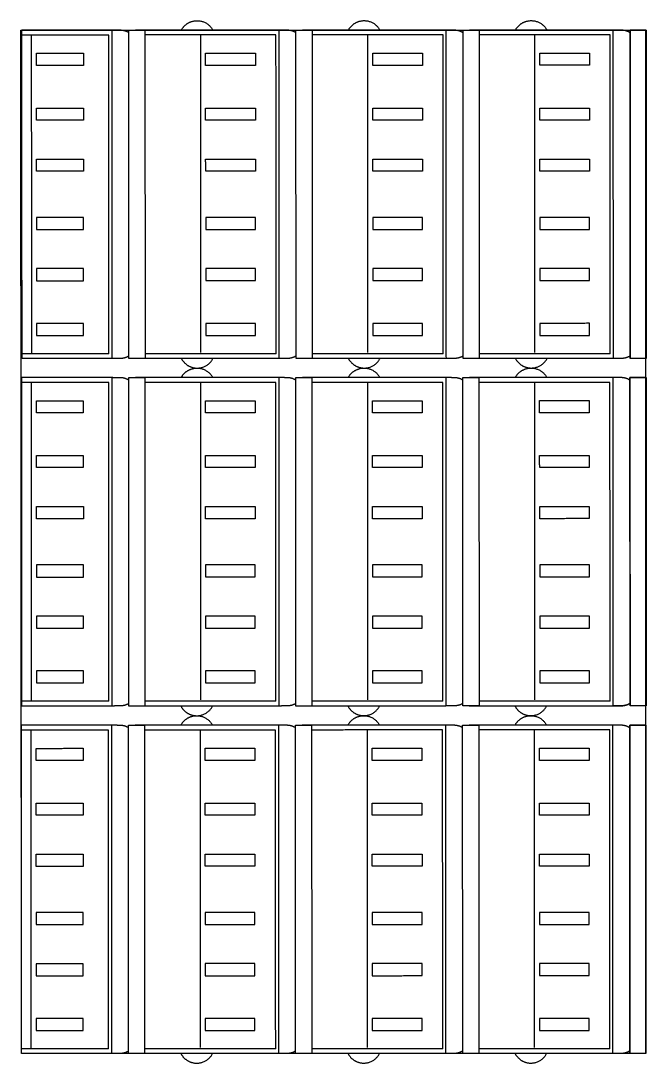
# Model space of a CAD drawing. Header units: millimetres. Extents: x 340 to 1003762, y 22 to 362022.
# Drawn here: x 613598 to 614746, y 277206 to 279118 of the extents above; entities that cross this region are included whole.
import ezdxf

# ---------------------------------------------------------------- set-up
doc = ezdxf.new("R2010")
doc.units = ezdxf.units.MM
for name, color, linetype in [('A-DEMOLICION SV', 40, 'Continuous'), ('LSBB_P_002 - PLANTA 1° NIVEL SALA DE VENTAS$0$A-LAYOUT', 7, 'Continuous'), ('LSBB_P_002 - PLANTA 1° NIVEL SALA DE VENTAS$0$A-SALA-MUEB-ESPC', 1, 'Continuous')]:
    doc.layers.add(name, color=color, linetype=linetype)

# ---------------------------------------------------------------- blocks, each defined once
blk = doc.blocks.new('LSBB_P_002 - PLANTA 1° NIVEL SALA DE VENTAS$0$SVLY')
at = {"layer": 'LSBB_P_002 - PLANTA 1° NIVEL SALA DE VENTAS$0$A-SALA-MUEB-ESPC', "elevation": 0}
for points in [[(1036.8177, 291.3319), (1036.8162, 293.21), (1037.9633, 293.2102), (1037.9635, 291.332)], [(1037.0148, 292.6074), (1037.0148, 293.21), (1037.0442, 293.21), (1037.0443, 292.6074)], [(1037.3216, 292.6074), (1037.3215, 293.2101), (1037.351, 293.2101), (1037.3511, 292.6074)], [(1037.6284, 292.6075), (1037.6283, 293.2101), (1037.6577, 293.2101), (1037.6578, 292.6075)], [(1037.9351, 292.6075), (1037.935, 293.2101), (1037.9645, 293.2102), (1037.9646, 292.6075)], [(1037.0146, 291.9698), (1037.0146, 292.5724), (1037.044, 292.5724), (1037.0441, 291.9698)], [(1037.3214, 291.9698), (1037.3213, 292.5725), (1037.3508, 292.5725), (1037.3508, 291.9698)], [(1037.6282, 291.9699), (1037.6281, 292.5725), (1037.6575, 292.5725), (1037.6576, 291.9699)], [(1037.9349, 291.9699), (1037.9348, 292.5726), (1037.9643, 292.5726), (1037.9644, 291.9699)], [(1037.0141, 291.3319), (1037.014, 291.9345), (1037.0435, 291.9346), (1037.0436, 291.3319)], [(1037.3209, 291.332), (1037.3208, 291.9346), (1037.3502, 291.9346), (1037.3503, 291.332)], [(1037.6276, 291.332), (1037.6275, 291.9346), (1037.657, 291.9346), (1037.6571, 291.332)], [(1037.9344, 291.332), (1037.9343, 291.9347), (1037.9638, 291.9347), (1037.9638, 291.332)]]:
    blk.add_lwpolyline(points, close=True, dxfattribs=at)
at = {"layer": 'LSBB_P_002 - PLANTA 1° NIVEL SALA DE VENTAS$0$A-SALA-MUEB-ESPC'}
for points, weights, knots in [([(1037.1109, 293.21, 0), (1037.1181, 293.2237, 0), (1037.1332, 293.2268, 0), (1037.1574, 293.2318, 0), (1037.169, 293.21, 0)], [1, 0.905033936831, 1, 0.799622118104, 1], [0, 0, 0, 2.887952, 2.887952, 7.122102, 7.122102, 7.122102]), ([(1037.4177, 293.2101, 0), (1037.4249, 293.2237, 0), (1037.44, 293.2269, 0), (1037.4642, 293.2319, 0), (1037.4757, 293.2101, 0)], [1, 0.905033936831, 1, 0.799622118104, 1], [0, 0, 0, 2.887952, 2.887952, 7.122102, 7.122102, 7.122102]), ([(1037.7244, 293.2101, 0), (1037.7316, 293.2238, 0), (1037.7468, 293.2269, 0), (1037.7709, 293.2319, 0), (1037.7825, 293.2101, 0)], [1, 0.905033936831, 1, 0.799622118104, 1], [0, 0, 0, 2.887952, 2.887952, 7.122102, 7.122102, 7.122102]), ([(1037.0148, 293.2053, 0), (1037.0079, 293.2096, 0), (1036.9997, 293.2098, 0), (1036.9918, 293.2099, 0), (1036.984, 293.21, 0)], [1, 0.963301646965, 1, 1, 1], [0, 0, 0, 1.596409, 1.596409, 3.723022, 3.723022, 3.723022]), ([(1037.3215, 293.2053, 0), (1037.3146, 293.2097, 0), (1037.3064, 293.2099, 0), (1037.2986, 293.21, 0), (1037.2907, 293.2101, 0)], [1, 0.963301646965, 1, 1, 1], [0, 0, 0, 1.596409, 1.596409, 3.723022, 3.723022, 3.723022]), ([(1037.6283, 293.2053, 0), (1037.6214, 293.2097, 0), (1037.6132, 293.2099, 0), (1037.6053, 293.21, 0), (1037.5975, 293.2101, 0)], [1, 0.963301646965, 1, 1, 1], [0, 0, 0, 1.596409, 1.596409, 3.723022, 3.723022, 3.723022]), ([(1037.935, 293.2054, 0), (1037.9281, 293.2098, 0), (1037.9199, 293.2099, 0), (1037.9121, 293.21, 0), (1037.9042, 293.2101, 0)], [1, 0.963301646965, 1, 1, 1], [0, 0, 0, 1.596409, 1.596409, 3.723022, 3.723022, 3.723022]), ([(1037.0148, 292.6121, 0), (1037.0079, 292.6078, 0), (1036.9998, 292.6076, 0), (1036.9919, 292.6075, 0), (1036.984, 292.6074, 0)], [1, 0.963301646965, 1, 1, 1], [0, 0, 0, 1.596409, 1.596409, 3.723022, 3.723022, 3.723022]), ([(1037.3216, 292.6122, 0), (1037.3147, 292.6078, 0), (1037.3065, 292.6076, 0), (1037.2987, 292.6075, 0), (1037.2908, 292.6074, 0)], [1, 0.963301646965, 1, 1, 1], [0, 0, 0, 1.596409, 1.596409, 3.723022, 3.723022, 3.723022]), ([(1037.6284, 292.6122, 0), (1037.6215, 292.6079, 0), (1037.6133, 292.6077, 0), (1037.6054, 292.6076, 0), (1037.5976, 292.6075, 0)], [1, 0.963301646965, 1, 1, 1], [0, 0, 0, 1.596409, 1.596409, 3.723022, 3.723022, 3.723022]), ([(1037.9351, 292.6123, 0), (1037.9282, 292.6079, 0), (1037.92, 292.6077, 0), (1037.9122, 292.6076, 0), (1037.9043, 292.6075, 0)], [1, 0.963301646965, 1, 1, 1], [0, 0, 0, 1.596409, 1.596409, 3.723022, 3.723022, 3.723022]), ([(1037.111, 292.6074, 0), (1037.1182, 292.5938, 0), (1037.1333, 292.5906, 0), (1037.1575, 292.5856, 0), (1037.1691, 292.6074, 0)], [1, 0.905033936831, 1, 0.799622118104, 1], [0, 0, 0, 2.887952, 2.887952, 7.122102, 7.122102, 7.122102]), ([(1037.4177, 292.6074, 0), (1037.425, 292.5938, 0), (1037.4401, 292.5907, 0), (1037.4643, 292.5856, 0), (1037.4758, 292.6074, 0)], [1, 0.905033936831, 1, 0.799622118104, 1], [0, 0, 0, 2.887952, 2.887952, 7.122102, 7.122102, 7.122102]), ([(1037.7245, 292.6075, 0), (1037.7317, 292.5938, 0), (1037.7469, 292.5907, 0), (1037.771, 292.5857, 0), (1037.7826, 292.6075, 0)], [1, 0.905033936831, 1, 0.799622118104, 1], [0, 0, 0, 2.887952, 2.887952, 7.122102, 7.122102, 7.122102]), ([(1037.1107, 292.5724, 0), (1037.1179, 292.5861, 0), (1037.133, 292.5892, 0), (1037.1572, 292.5943, 0), (1037.1688, 292.5725, 0)], [1, 0.905033936831, 1, 0.799622118104, 1], [0, 0, 0, 2.887952, 2.887952, 7.122102, 7.122102, 7.122102]), ([(1037.4174, 292.5725, 0), (1037.4247, 292.5861, 0), (1037.4398, 292.5893, 0), (1037.464, 292.5943, 0), (1037.4755, 292.5725, 0)], [1, 0.905033936831, 1, 0.799622118104, 1], [0, 0, 0, 2.887952, 2.887952, 7.122102, 7.122102, 7.122102]), ([(1037.7242, 292.5725, 0), (1037.7314, 292.5862, 0), (1037.7466, 292.5893, 0), (1037.7707, 292.5943, 0), (1037.7823, 292.5725, 0)], [1, 0.905033936831, 1, 0.799622118104, 1], [0, 0, 0, 2.887952, 2.887952, 7.122102, 7.122102, 7.122102]), ([(1037.0146, 292.5677, 0), (1037.0076, 292.5721, 0), (1036.9995, 292.5722, 0), (1036.9916, 292.5723, 0), (1036.9838, 292.5724, 0)], [1, 0.963301646965, 1, 1, 1], [0, 0, 0, 1.596409, 1.596409, 3.723022, 3.723022, 3.723022]), ([(1037.3213, 292.5677, 0), (1037.3144, 292.5721, 0), (1037.3062, 292.5723, 0), (1037.2984, 292.5724, 0), (1037.2905, 292.5725, 0)], [1, 0.963301646965, 1, 1, 1], [0, 0, 0, 1.596409, 1.596409, 3.723022, 3.723022, 3.723022]), ([(1037.6281, 292.5678, 0), (1037.6212, 292.5721, 0), (1037.613, 292.5723, 0), (1037.6051, 292.5724, 0), (1037.5973, 292.5725, 0)], [1, 0.963301646965, 1, 1, 1], [0, 0, 0, 1.596409, 1.596409, 3.723022, 3.723022, 3.723022]), ([(1037.9348, 292.5678, 0), (1037.9279, 292.5722, 0), (1037.9197, 292.5724, 0), (1037.9119, 292.5725, 0), (1037.904, 292.5726, 0)], [1, 0.963301646965, 1, 1, 1], [0, 0, 0, 1.596409, 1.596409, 3.723022, 3.723022, 3.723022]), ([(1037.0146, 291.9746, 0), (1037.0077, 291.9702, 0), (1036.9995, 291.97, 0), (1036.9917, 291.9699, 0), (1036.9838, 291.9698, 0)], [1, 0.963301646965, 1, 1, 1], [0, 0, 0, 1.596409, 1.596409, 3.723022, 3.723022, 3.723022]), ([(1037.1102, 291.9695, 0), (1037.1174, 291.9559, 0), (1037.1325, 291.9527, 0), (1037.1567, 291.9477, 0), (1037.1683, 291.9695, 0)], [1, 0.905033936831, 1, 0.799622118104, 1], [0, 0, 0, 2.887952, 2.887952, 7.122102, 7.122102, 7.122102]), ([(1037.3214, 291.9746, 0), (1037.3145, 291.9702, 0), (1037.3063, 291.97, 0), (1037.2985, 291.9699, 0), (1037.2906, 291.9698, 0)], [1, 0.963301646965, 1, 1, 1], [0, 0, 0, 1.596409, 1.596409, 3.723022, 3.723022, 3.723022]), ([(1037.4169, 291.9696, 0), (1037.4242, 291.9559, 0), (1037.4393, 291.9528, 0), (1037.4635, 291.9478, 0), (1037.475, 291.9696, 0)], [1, 0.905033936831, 1, 0.799622118104, 1], [0, 0, 0, 2.887952, 2.887952, 7.122102, 7.122102, 7.122102]), ([(1037.6282, 291.9746, 0), (1037.6212, 291.9703, 0), (1037.6131, 291.9701, 0), (1037.6052, 291.97, 0), (1037.5974, 291.9699, 0)], [1, 0.963301646965, 1, 1, 1], [0, 0, 0, 1.596409, 1.596409, 3.723022, 3.723022, 3.723022]), ([(1037.7237, 291.9696, 0), (1037.7309, 291.956, 0), (1037.7461, 291.9528, 0), (1037.7702, 291.9478, 0), (1037.7818, 291.9696, 0)], [1, 0.905033936831, 1, 0.799622118104, 1], [0, 0, 0, 2.887952, 2.887952, 7.122102, 7.122102, 7.122102]), ([(1037.9343, 291.9744, 0), (1037.9274, 291.97, 0), (1037.9192, 291.9698, 0), (1037.9114, 291.9697, 0), (1037.9035, 291.9696, 0)], [1, 0.963301646965, 1, 1, 1], [0, 0, 0, 1.596409, 1.596409, 3.723022, 3.723022, 3.723022]), ([(1037.9349, 291.9747, 0), (1037.928, 291.9703, 0), (1037.9198, 291.9701, 0), (1037.912, 291.97, 0), (1037.9041, 291.9699, 0)], [1, 0.963301646965, 1, 1, 1], [0, 0, 0, 1.596409, 1.596409, 3.723022, 3.723022, 3.723022]), ([(1037.9349, 291.9744, 0), (1037.928, 291.97, 0), (1037.9198, 291.9698, 0), (1037.912, 291.9697, 0), (1037.9041, 291.9696, 0)], [1, 0.963301646965, 1, 1, 1], [0, 0, 0, 1.596409, 1.596409, 3.723022, 3.723022, 3.723022]), ([(1037.1102, 291.9346, 0), (1037.1174, 291.9482, 0), (1037.1325, 291.9514, 0), (1037.1567, 291.9564, 0), (1037.1682, 291.9346, 0)], [1, 0.905033936831, 1, 0.799622118104, 1], [0, 0, 0, 2.887952, 2.887952, 7.122102, 7.122102, 7.122102]), ([(1037.4169, 291.9346, 0), (1037.4241, 291.9483, 0), (1037.4393, 291.9514, 0), (1037.4634, 291.9564, 0), (1037.475, 291.9346, 0)], [1, 0.905033936831, 1, 0.799622118104, 1], [0, 0, 0, 2.887952, 2.887952, 7.122102, 7.122102, 7.122102]), ([(1037.7237, 291.9346, 0), (1037.7309, 291.9483, 0), (1037.746, 291.9514, 0), (1037.7702, 291.9565, 0), (1037.7818, 291.9347, 0)], [1, 0.905033936831, 1, 0.799622118104, 1], [0, 0, 0, 2.887952, 2.887952, 7.122102, 7.122102, 7.122102]), ([(1037.014, 291.9298, 0), (1037.0071, 291.9342, 0), (1036.9989, 291.9343, 0), (1036.9911, 291.9344, 0), (1036.9832, 291.9345, 0)], [1, 0.963301646965, 1, 1, 1], [0, 0, 0, 1.596409, 1.596409, 3.723022, 3.723022, 3.723022]), ([(1037.3208, 291.9298, 0), (1037.3139, 291.9342, 0), (1037.3057, 291.9344, 0), (1037.2978, 291.9345, 0), (1037.29, 291.9346, 0)], [1, 0.963301646965, 1, 1, 1], [0, 0, 0, 1.596409, 1.596409, 3.723022, 3.723022, 3.723022]), ([(1037.6275, 291.9299, 0), (1037.6206, 291.9343, 0), (1037.6125, 291.9344, 0), (1037.6046, 291.9345, 0), (1037.5967, 291.9346, 0)], [1, 0.963301646965, 1, 1, 1], [0, 0, 0, 1.596409, 1.596409, 3.723022, 3.723022, 3.723022]), ([(1037.9343, 291.9299, 0), (1037.9274, 291.9343, 0), (1037.9192, 291.9345, 0), (1037.9114, 291.9346, 0), (1037.9035, 291.9347, 0)], [1, 0.963301646965, 1, 1, 1], [0, 0, 0, 1.596409, 1.596409, 3.723022, 3.723022, 3.723022]), ([(1037.0141, 291.3367, 0), (1037.0072, 291.3323, 0), (1036.999, 291.3321, 0), (1036.9912, 291.332, 0), (1036.9833, 291.3319, 0)], [1, 0.963301646965, 1, 1, 1], [0, 0, 0, 1.596409, 1.596409, 3.723022, 3.723022, 3.723022]), ([(1037.1102, 291.3319, 0), (1037.1175, 291.3183, 0), (1037.1326, 291.3151, 0), (1037.1568, 291.3101, 0), (1037.1683, 291.3319, 0)], [1, 0.905033936831, 1, 0.799622118104, 1], [0, 0, 0, 2.887952, 2.887952, 7.122102, 7.122102, 7.122102]), ([(1037.3209, 291.3367, 0), (1037.314, 291.3323, 0), (1037.3058, 291.3322, 0), (1037.2979, 291.3321, 0), (1037.2901, 291.332, 0)], [1, 0.963301646965, 1, 1, 1], [0, 0, 0, 1.596409, 1.596409, 3.723022, 3.723022, 3.723022]), ([(1037.417, 291.332, 0), (1037.4242, 291.3183, 0), (1037.4394, 291.3152, 0), (1037.4635, 291.3102, 0), (1037.4751, 291.332, 0)], [1, 0.905033936831, 1, 0.799622118104, 1], [0, 0, 0, 2.887952, 2.887952, 7.122102, 7.122102, 7.122102]), ([(1037.6276, 291.3368, 0), (1037.6207, 291.3324, 0), (1037.6125, 291.3322, 0), (1037.6047, 291.3321, 0), (1037.5968, 291.332, 0)], [1, 0.963301646965, 1, 1, 1], [0, 0, 0, 1.596409, 1.596409, 3.723022, 3.723022, 3.723022]), ([(1037.7238, 291.332, 0), (1037.731, 291.3184, 0), (1037.7461, 291.3152, 0), (1037.7703, 291.3102, 0), (1037.7818, 291.332, 0)], [1, 0.905033936831, 1, 0.799622118104, 1], [0, 0, 0, 2.887952, 2.887952, 7.122102, 7.122102, 7.122102]), ([(1037.9344, 291.3368, 0), (1037.9275, 291.3324, 0), (1037.9193, 291.3322, 0), (1037.9114, 291.3321, 0), (1037.9036, 291.332, 0)], [1, 0.963301646965, 1, 1, 1], [0, 0, 0, 1.596409, 1.596409, 3.723022, 3.723022, 3.723022])]:
    blk.add_rational_spline(points, weights, degree=2, knots=knots, dxfattribs=at)
for points in [[(1036.984, 293.21, 0), (1036.8711, 293.21, 0), (1036.8183, 293.21, 0)], [(1036.8184, 292.6074, 0), (1036.8183, 292.8987, 0), (1036.8183, 293.21, 0)], [(1036.984, 292.6074, 0), (1036.984, 292.91, 0), (1036.984, 293.21, 0)], [(1037.2907, 293.2101, 0), (1037.1488, 293.21, 0), (1037.0268, 293.21, 0)], [(1037.2908, 292.6074, 0), (1037.2908, 292.9101, 0), (1037.2907, 293.2101, 0)], [(1037.5975, 293.2101, 0), (1037.4555, 293.2101, 0), (1037.3336, 293.2101, 0)], [(1037.5976, 292.6075, 0), (1037.5975, 292.9101, 0), (1037.5975, 293.2101, 0)], [(1037.9042, 293.2101, 0), (1037.7623, 293.2101, 0), (1037.6404, 293.2101, 0)], [(1037.9043, 292.6075, 0), (1037.9043, 292.9101, 0), (1037.9042, 293.2101, 0)], [(1037.9642, 293.2102, 0), (1037.9503, 293.2102, 0), (1037.935, 293.2101, 0)], [(1037.935, 293.2101, 0), (1037.9351, 292.9088, 0), (1037.9351, 292.6075, 0)], [(1037.9645, 293.2102, 0), (1037.9645, 292.9088, 0), (1037.9646, 292.6075, 0)], [(1036.978, 293.2012, 0), (1036.8682, 293.2012, 0), (1036.8183, 293.2012, 0)], [(1036.8362, 292.6161, 0), (1036.8361, 292.9074, 0), (1036.8361, 293.2012, 0)], [(1036.9781, 292.6161, 0), (1036.9781, 292.9099, 0), (1036.978, 293.2012, 0)], [(1037.2848, 293.2013, 0), (1037.1545, 293.2013, 0), (1037.0442, 293.2013, 0)], [(1037.1467, 292.6187, 0), (1037.1467, 292.91, 0), (1037.1467, 293.2013, 0)], [(1037.2849, 292.6162, 0), (1037.2848, 292.91, 0), (1037.2848, 293.2013, 0)], [(1037.5916, 293.2013, 0), (1037.4613, 293.2013, 0), (1037.351, 293.2013, 0)], [(1037.4535, 292.6187, 0), (1037.4535, 292.91, 0), (1037.4534, 293.2013, 0)], [(1037.5916, 292.6162, 0), (1037.5916, 292.91, 0), (1037.5916, 293.2013, 0)], [(1037.8983, 293.2014, 0), (1037.768, 293.2014, 0), (1037.6577, 293.2013, 0)], [(1037.7603, 292.6187, 0), (1037.7602, 292.9101, 0), (1037.7602, 293.2014, 0)], [(1037.8984, 292.6163, 0), (1037.8984, 292.9101, 0), (1037.8983, 293.2014, 0)], [(1036.8451, 293.1454, 0), (1036.8451, 293.1565, 0), (1036.8451, 293.1676, 0)], [(1036.8451, 293.1676, 0), (1036.9171, 293.1676, 0), (1036.9311, 293.1676, 0)], [(1036.9311, 293.1676, 0), (1036.9311, 293.1565, 0), (1036.9311, 293.1455, 0)], [(1037.1556, 293.1455, 0), (1037.1556, 293.1566, 0), (1037.1556, 293.1677, 0)], [(1037.1556, 293.1677, 0), (1037.2013, 293.1677, 0), (1037.2469, 293.1677, 0)], [(1037.2469, 293.1677, 0), (1037.2469, 293.1566, 0), (1037.2469, 293.1455, 0)], [(1037.4624, 293.1455, 0), (1037.4624, 293.1566, 0), (1037.4624, 293.1677, 0)], [(1037.4624, 293.1677, 0), (1037.508, 293.1677, 0), (1037.5537, 293.1677, 0)], [(1037.5537, 293.1677, 0), (1037.5537, 293.1566, 0), (1037.5537, 293.1455, 0)], [(1037.7691, 293.1677, 0), (1037.8148, 293.1677, 0), (1037.8604, 293.1678, 0)], [(1037.7691, 293.1456, 0), (1037.7691, 293.1567, 0), (1037.7691, 293.1677, 0)], [(1037.8604, 293.1678, 0), (1037.8604, 293.1567, 0), (1037.8604, 293.1456, 0)], [(1036.9311, 293.1455, 0), (1036.9171, 293.1455, 0), (1036.8451, 293.1454, 0)], [(1037.2469, 293.1455, 0), (1037.2013, 293.1455, 0), (1037.1556, 293.1455, 0)], [(1037.5537, 293.1455, 0), (1037.508, 293.1455, 0), (1037.4624, 293.1455, 0)], [(1037.8604, 293.1456, 0), (1037.8148, 293.1456, 0), (1037.7691, 293.1456, 0)], [(1036.8451, 293.0449, 0), (1036.8451, 293.0559, 0), (1036.8451, 293.067, 0)], [(1036.8451, 293.067, 0), (1036.9171, 293.067, 0), (1036.9311, 293.067, 0)], [(1036.9311, 293.067, 0), (1036.9312, 293.056, 0), (1036.9312, 293.0449, 0)], [(1037.1556, 293.0449, 0), (1037.1556, 293.056, 0), (1037.1556, 293.0671, 0)], [(1037.1556, 293.0671, 0), (1037.2013, 293.0671, 0), (1037.2469, 293.0671, 0)], [(1037.2469, 293.0671, 0), (1037.2469, 293.056, 0), (1037.2469, 293.0449, 0)], [(1037.4624, 293.045, 0), (1037.4624, 293.056, 0), (1037.4624, 293.0671, 0)], [(1037.4624, 293.0671, 0), (1037.508, 293.0671, 0), (1037.5537, 293.0671, 0)], [(1037.5537, 293.0671, 0), (1037.5537, 293.056, 0), (1037.5537, 293.045, 0)], [(1037.7692, 293.045, 0), (1037.7692, 293.0561, 0), (1037.7692, 293.0672, 0)], [(1037.7692, 293.0672, 0), (1037.8148, 293.0672, 0), (1037.8604, 293.0672, 0)], [(1037.8604, 293.0672, 0), (1037.8604, 293.0561, 0), (1037.8604, 293.045, 0)], [(1036.9312, 293.0449, 0), (1036.9171, 293.0449, 0), (1036.8451, 293.0449, 0)], [(1037.2469, 293.0449, 0), (1037.2013, 293.0449, 0), (1037.1556, 293.0449, 0)], [(1037.5537, 293.045, 0), (1037.508, 293.045, 0), (1037.4624, 293.045, 0)], [(1037.8604, 293.045, 0), (1037.8148, 293.045, 0), (1037.7692, 293.045, 0)], [(1036.8451, 292.9511, 0), (1036.8451, 292.9622, 0), (1036.8451, 292.9733, 0)], [(1036.8451, 292.9733, 0), (1036.9171, 292.9733, 0), (1036.9312, 292.9733, 0)], [(1036.9312, 292.9733, 0), (1036.9312, 292.9622, 0), (1036.9312, 292.9511, 0)], [(1037.1557, 292.9511, 0), (1037.1557, 292.9622, 0), (1037.1556, 292.9733, 0)], [(1037.1556, 292.9733, 0), (1037.2013, 292.9733, 0), (1037.2469, 292.9733, 0)], [(1037.2469, 292.9733, 0), (1037.2469, 292.9622, 0), (1037.2469, 292.9512, 0)], [(1037.4624, 292.9733, 0), (1037.508, 292.9734, 0), (1037.5537, 292.9734, 0)], [(1037.4624, 292.9512, 0), (1037.4624, 292.9623, 0), (1037.4624, 292.9733, 0)], [(1037.5537, 292.9734, 0), (1037.5537, 292.9623, 0), (1037.5537, 292.9512, 0)], [(1037.7692, 292.9512, 0), (1037.7692, 292.9623, 0), (1037.7692, 292.9734, 0)], [(1037.7692, 292.9734, 0), (1037.8148, 292.9734, 0), (1037.8604, 292.9734, 0)], [(1037.8604, 292.9734, 0), (1037.8605, 292.9623, 0), (1037.8605, 292.9512, 0)], [(1036.9312, 292.9511, 0), (1036.9171, 292.9511, 0), (1036.8451, 292.9511, 0)], [(1037.2469, 292.9512, 0), (1037.2013, 292.9511, 0), (1037.1557, 292.9511, 0)], [(1037.5537, 292.9512, 0), (1037.5081, 292.9512, 0), (1037.4624, 292.9512, 0)], [(1037.8605, 292.9512, 0), (1037.8148, 292.9512, 0), (1037.7692, 292.9512, 0)], [(1036.8451, 292.8663, 0), (1036.8451, 292.8552, 0), (1036.8451, 292.8441, 0)], [(1036.9312, 292.8663, 0), (1036.9171, 292.8663, 0), (1036.8451, 292.8663, 0)], [(1036.9312, 292.8441, 0), (1036.9312, 292.8552, 0), (1036.9312, 292.8663, 0)], [(1037.1557, 292.8663, 0), (1037.1557, 292.8552, 0), (1037.1557, 292.8441, 0)], [(1037.2469, 292.8663, 0), (1037.2013, 292.8663, 0), (1037.1557, 292.8663, 0)], [(1037.2469, 292.8442, 0), (1037.2469, 292.8552, 0), (1037.2469, 292.8663, 0)], [(1037.5537, 292.8664, 0), (1037.5081, 292.8664, 0), (1037.4624, 292.8663, 0)], [(1037.4624, 292.8663, 0), (1037.4624, 292.8553, 0), (1037.4624, 292.8442, 0)], [(1037.5537, 292.8442, 0), (1037.5537, 292.8553, 0), (1037.5537, 292.8664, 0)], [(1037.7692, 292.8664, 0), (1037.7692, 292.8553, 0), (1037.7692, 292.8442, 0)], [(1037.8605, 292.8664, 0), (1037.8148, 292.8664, 0), (1037.7692, 292.8664, 0)], [(1037.8605, 292.8442, 0), (1037.8605, 292.8553, 0), (1037.8605, 292.8664, 0)], [(1036.8451, 292.8441, 0), (1036.9171, 292.8441, 0), (1036.9312, 292.8441, 0)], [(1037.1557, 292.8441, 0), (1037.2013, 292.8441, 0), (1037.2469, 292.8442, 0)], [(1037.4624, 292.8442, 0), (1037.5081, 292.8442, 0), (1037.5537, 292.8442, 0)], [(1037.7692, 292.8442, 0), (1037.8148, 292.8442, 0), (1037.8605, 292.8442, 0)], [(1036.8451, 292.7725, 0), (1036.8451, 292.7614, 0), (1036.8451, 292.7503, 0)], [(1036.9312, 292.7725, 0), (1036.9171, 292.7725, 0), (1036.8451, 292.7725, 0)], [(1036.9312, 292.7503, 0), (1036.9312, 292.7614, 0), (1036.9312, 292.7725, 0)], [(1037.1557, 292.7725, 0), (1037.1557, 292.7615, 0), (1037.1557, 292.7504, 0)], [(1037.247, 292.7725, 0), (1037.2013, 292.7725, 0), (1037.1557, 292.7725, 0)], [(1037.247, 292.7504, 0), (1037.247, 292.7615, 0), (1037.247, 292.7725, 0)], [(1037.4624, 292.7726, 0), (1037.4624, 292.7615, 0), (1037.4624, 292.7504, 0)], [(1037.5537, 292.7726, 0), (1037.5081, 292.7726, 0), (1037.4624, 292.7726, 0)], [(1037.5537, 292.7504, 0), (1037.5537, 292.7615, 0), (1037.5537, 292.7726, 0)], [(1037.7692, 292.7726, 0), (1037.7692, 292.7615, 0), (1037.7692, 292.7505, 0)], [(1037.8605, 292.7726, 0), (1037.8148, 292.7726, 0), (1037.7692, 292.7726, 0)], [(1037.8605, 292.7505, 0), (1037.8605, 292.7616, 0), (1037.8605, 292.7726, 0)], [(1036.8451, 292.7503, 0), (1036.9171, 292.7503, 0), (1036.9312, 292.7503, 0)], [(1037.1557, 292.7504, 0), (1037.2013, 292.7504, 0), (1037.247, 292.7504, 0)], [(1037.4624, 292.7504, 0), (1037.5081, 292.7504, 0), (1037.5537, 292.7504, 0)], [(1037.7692, 292.7505, 0), (1037.8148, 292.7505, 0), (1037.8605, 292.7505, 0)], [(1036.8451, 292.6719, 0), (1036.8451, 292.6608, 0), (1036.8451, 292.6497, 0)], [(1036.9312, 292.6719, 0), (1036.9172, 292.6719, 0), (1036.8451, 292.6719, 0)], [(1036.9312, 292.6498, 0), (1036.9312, 292.6608, 0), (1036.9312, 292.6719, 0)], [(1037.1557, 292.672, 0), (1037.1557, 292.6609, 0), (1037.1557, 292.6498, 0)], [(1037.247, 292.672, 0), (1037.2013, 292.672, 0), (1037.1557, 292.672, 0)], [(1037.247, 292.6498, 0), (1037.247, 292.6609, 0), (1037.247, 292.672, 0)], [(1037.4625, 292.672, 0), (1037.4625, 292.6609, 0), (1037.4625, 292.6498, 0)], [(1037.5537, 292.672, 0), (1037.5081, 292.672, 0), (1037.4625, 292.672, 0)], [(1037.5537, 292.6498, 0), (1037.5537, 292.6609, 0), (1037.5537, 292.672, 0)], [(1037.8605, 292.6721, 0), (1037.8149, 292.672, 0), (1037.7692, 292.672, 0)], [(1037.7692, 292.672, 0), (1037.7692, 292.661, 0), (1037.7692, 292.6499, 0)], [(1037.8605, 292.6499, 0), (1037.8605, 292.661, 0), (1037.8605, 292.6721, 0)], [(1036.8451, 292.6497, 0), (1036.9172, 292.6498, 0), (1036.9312, 292.6498, 0)], [(1037.1557, 292.6498, 0), (1037.2013, 292.6498, 0), (1037.247, 292.6498, 0)], [(1037.4625, 292.6498, 0), (1037.5081, 292.6498, 0), (1037.5537, 292.6498, 0)], [(1037.7692, 292.6499, 0), (1037.8149, 292.6499, 0), (1037.8605, 292.6499, 0)], [(1036.9781, 292.6161, 0), (1036.8683, 292.6161, 0), (1036.8184, 292.6161, 0)], [(1037.2849, 292.6162, 0), (1037.1546, 292.6162, 0), (1037.0443, 292.6162, 0)], [(1037.5916, 292.6162, 0), (1037.4613, 292.6162, 0), (1037.351, 292.6162, 0)], [(1037.8984, 292.6163, 0), (1037.7681, 292.6163, 0), (1037.6578, 292.6162, 0)], [(1036.984, 292.6074, 0), (1036.8712, 292.6074, 0), (1036.8184, 292.6074, 0)], [(1037.2908, 292.6074, 0), (1037.1489, 292.6074, 0), (1037.0443, 292.6074, 0)], [(1037.5976, 292.6075, 0), (1037.4556, 292.6074, 0), (1037.3337, 292.6074, 0)], [(1037.9043, 292.6075, 0), (1037.7624, 292.6075, 0), (1037.6404, 292.6075, 0)], [(1037.9646, 292.6075, 0), (1037.9504, 292.6075, 0), (1037.9351, 292.6075, 0)], [(1036.9838, 292.5724, 0), (1036.8709, 292.5724, 0), (1036.8181, 292.5724, 0)], [(1036.8182, 291.9698, 0), (1036.8181, 292.2611, 0), (1036.8181, 292.5724, 0)], [(1036.9778, 292.5637, 0), (1036.868, 292.5636, 0), (1036.8181, 292.5636, 0)], [(1036.836, 291.9785, 0), (1036.8359, 292.2698, 0), (1036.8359, 292.5636, 0)], [(1036.9779, 291.9786, 0), (1036.9779, 292.2724, 0), (1036.9778, 292.5637, 0)], [(1036.9838, 291.9698, 0), (1036.9838, 292.2724, 0), (1036.9838, 292.5724, 0)], [(1037.2905, 292.5725, 0), (1037.1486, 292.5725, 0), (1037.0266, 292.5724, 0)], [(1037.2846, 292.5637, 0), (1037.1543, 292.5637, 0), (1037.044, 292.5637, 0)], [(1037.1465, 291.9811, 0), (1037.1465, 292.2724, 0), (1037.1465, 292.5637, 0)], [(1037.2847, 291.9786, 0), (1037.2846, 292.2724, 0), (1037.2846, 292.5637, 0)], [(1037.2906, 291.9698, 0), (1037.2906, 292.2725, 0), (1037.2905, 292.5725, 0)], [(1037.5973, 292.5725, 0), (1037.4553, 292.5725, 0), (1037.3334, 292.5725, 0)], [(1037.5914, 292.5637, 0), (1037.4611, 292.5637, 0), (1037.3508, 292.5637, 0)], [(1037.4533, 291.9811, 0), (1037.4533, 292.2724, 0), (1037.4532, 292.5637, 0)], [(1037.5914, 291.9786, 0), (1037.5914, 292.2724, 0), (1037.5914, 292.5637, 0)], [(1037.5974, 291.9699, 0), (1037.5973, 292.2725, 0), (1037.5973, 292.5725, 0)], [(1037.904, 292.5726, 0), (1037.7621, 292.5725, 0), (1037.6402, 292.5725, 0)], [(1037.8981, 292.5638, 0), (1037.7678, 292.5638, 0), (1037.6575, 292.5638, 0)], [(1037.7601, 291.9812, 0), (1037.76, 292.2725, 0), (1037.76, 292.5638, 0)], [(1037.8982, 291.9787, 0), (1037.8982, 292.2725, 0), (1037.8981, 292.5638, 0)], [(1037.9041, 291.9699, 0), (1037.9041, 292.2726, 0), (1037.904, 292.5726, 0)], [(1037.9348, 292.5726, 0), (1037.9349, 292.2712, 0), (1037.9349, 291.9699, 0)], [(1037.964, 292.5726, 0), (1037.9501, 292.5726, 0), (1037.9348, 292.5726, 0)], [(1037.9643, 292.5726, 0), (1037.9643, 292.2712, 0), (1037.9644, 291.9699, 0)], [(1036.8449, 292.5079, 0), (1036.8448, 292.5189, 0), (1036.8448, 292.53, 0)], [(1036.8448, 292.53, 0), (1036.9169, 292.53, 0), (1036.9309, 292.53, 0)], [(1036.9309, 292.53, 0), (1036.9309, 292.519, 0), (1036.9309, 292.5079, 0)], [(1037.1554, 292.5079, 0), (1037.1554, 292.519, 0), (1037.1554, 292.5301, 0)], [(1037.1554, 292.5301, 0), (1037.2011, 292.5301, 0), (1037.2467, 292.5301, 0)], [(1037.2467, 292.5301, 0), (1037.2467, 292.519, 0), (1037.2467, 292.5079, 0)], [(1037.4622, 292.5079, 0), (1037.4622, 292.519, 0), (1037.4622, 292.5301, 0)], [(1037.4622, 292.5301, 0), (1037.5078, 292.5301, 0), (1037.5535, 292.5301, 0)], [(1037.5535, 292.5301, 0), (1037.5535, 292.519, 0), (1037.5535, 292.508, 0)], [(1037.7689, 292.508, 0), (1037.7689, 292.5191, 0), (1037.7689, 292.5302, 0)], [(1037.7689, 292.5302, 0), (1037.8146, 292.5302, 0), (1037.8602, 292.5302, 0)], [(1037.8602, 292.5302, 0), (1037.8602, 292.5191, 0), (1037.8602, 292.508, 0)], [(1036.9309, 292.5079, 0), (1036.9169, 292.5079, 0), (1036.8449, 292.5079, 0)], [(1037.2467, 292.5079, 0), (1037.2011, 292.5079, 0), (1037.1554, 292.5079, 0)], [(1037.5535, 292.508, 0), (1037.5078, 292.508, 0), (1037.4622, 292.5079, 0)], [(1037.8602, 292.508, 0), (1037.8146, 292.508, 0), (1037.7689, 292.508, 0)], [(1036.8449, 292.4294, 0), (1036.9169, 292.4295, 0), (1036.9309, 292.4295, 0)], [(1036.8449, 292.4073, 0), (1036.8449, 292.4184, 0), (1036.8449, 292.4294, 0)], [(1036.9309, 292.4295, 0), (1036.9309, 292.4184, 0), (1036.9309, 292.4073, 0)], [(1037.1554, 292.4073, 0), (1037.1554, 292.4184, 0), (1037.1554, 292.4295, 0)], [(1037.1554, 292.4295, 0), (1037.2011, 292.4295, 0), (1037.2467, 292.4295, 0)], [(1037.2467, 292.4295, 0), (1037.2467, 292.4184, 0), (1037.2467, 292.4073, 0)], [(1037.4622, 292.4074, 0), (1037.4622, 292.4184, 0), (1037.4622, 292.4295, 0)], [(1037.4622, 292.4295, 0), (1037.5078, 292.4295, 0), (1037.5535, 292.4295, 0)], [(1037.5535, 292.4295, 0), (1037.5535, 292.4185, 0), (1037.5535, 292.4074, 0)], [(1037.769, 292.4074, 0), (1037.769, 292.4185, 0), (1037.7689, 292.4296, 0)], [(1037.7689, 292.4296, 0), (1037.8146, 292.4296, 0), (1037.8602, 292.4296, 0)], [(1037.8602, 292.4296, 0), (1037.8602, 292.4185, 0), (1037.8602, 292.4074, 0)], [(1036.9309, 292.4073, 0), (1036.9169, 292.4073, 0), (1036.8449, 292.4073, 0)], [(1037.2467, 292.4073, 0), (1037.2011, 292.4073, 0), (1037.1554, 292.4073, 0)], [(1037.5535, 292.4074, 0), (1037.5078, 292.4074, 0), (1037.4622, 292.4074, 0)], [(1037.8602, 292.4074, 0), (1037.8146, 292.4074, 0), (1037.769, 292.4074, 0)], [(1036.8449, 292.3135, 0), (1036.8449, 292.3246, 0), (1036.8449, 292.3357, 0)], [(1036.8449, 292.3357, 0), (1036.9169, 292.3357, 0), (1036.931, 292.3357, 0)], [(1036.931, 292.3357, 0), (1036.931, 292.3246, 0), (1036.931, 292.3135, 0)], [(1037.1554, 292.3136, 0), (1037.1554, 292.3246, 0), (1037.1554, 292.3357, 0)], [(1037.1554, 292.3357, 0), (1037.2011, 292.3357, 0), (1037.2467, 292.3357, 0)], [(1037.2467, 292.3357, 0), (1037.2467, 292.3246, 0), (1037.2467, 292.3136, 0)], [(1037.4622, 292.3136, 0), (1037.4622, 292.3247, 0), (1037.4622, 292.3358, 0)], [(1037.4622, 292.3358, 0), (1037.5078, 292.3358, 0), (1037.5535, 292.3358, 0)], [(1037.5535, 292.3358, 0), (1037.5535, 292.3247, 0), (1037.5535, 292.3136, 0)], [(1037.769, 292.3136, 0), (1037.769, 292.3247, 0), (1037.769, 292.3358, 0)], [(1037.769, 292.3358, 0), (1037.8146, 292.3358, 0), (1037.8602, 292.3358, 0)], [(1037.8602, 292.3358, 0), (1037.8602, 292.3247, 0), (1037.8602, 292.3137, 0)], [(1036.931, 292.3135, 0), (1036.9169, 292.3135, 0), (1036.8449, 292.3135, 0)], [(1037.2467, 292.3136, 0), (1037.2011, 292.3136, 0), (1037.1554, 292.3136, 0)], [(1037.5535, 292.3136, 0), (1037.5078, 292.3136, 0), (1037.4622, 292.3136, 0)], [(1037.8602, 292.3137, 0), (1037.8146, 292.3136, 0), (1037.769, 292.3136, 0)], [(1037.2467, 292.2287, 0), (1037.2011, 292.2287, 0), (1037.1555, 292.2287, 0)], [(1037.2467, 292.2066, 0), (1037.2467, 292.2176, 0), (1037.2467, 292.2287, 0)], [(1037.4622, 292.2288, 0), (1037.4622, 292.2177, 0), (1037.4622, 292.2066, 0)], [(1037.5535, 292.2288, 0), (1037.5079, 292.2288, 0), (1037.4622, 292.2288, 0)], [(1037.5535, 292.2066, 0), (1037.5535, 292.2177, 0), (1037.5535, 292.2288, 0)], [(1037.769, 292.2288, 0), (1037.769, 292.2177, 0), (1037.769, 292.2066, 0)], [(1037.8603, 292.2288, 0), (1037.8146, 292.2288, 0), (1037.769, 292.2288, 0)], [(1037.8603, 292.2066, 0), (1037.8603, 292.2177, 0), (1037.8603, 292.2288, 0)], [(1036.8449, 292.2287, 0), (1036.8449, 292.2176, 0), (1036.8449, 292.2065, 0)], [(1036.931, 292.2287, 0), (1036.9169, 292.2287, 0), (1036.8449, 292.2287, 0)], [(1036.931, 292.2065, 0), (1036.931, 292.2176, 0), (1036.931, 292.2287, 0)], [(1037.1555, 292.2287, 0), (1037.1555, 292.2176, 0), (1037.1555, 292.2066, 0)], [(1036.8449, 292.2065, 0), (1036.9169, 292.2065, 0), (1036.931, 292.2065, 0)], [(1037.1555, 292.2066, 0), (1037.2011, 292.2066, 0), (1037.2467, 292.2066, 0)], [(1037.4622, 292.2066, 0), (1037.5079, 292.2066, 0), (1037.5535, 292.2066, 0)], [(1037.769, 292.2066, 0), (1037.8146, 292.2066, 0), (1037.8603, 292.2066, 0)], [(1036.8449, 292.1349, 0), (1036.8449, 292.1238, 0), (1036.8449, 292.1127, 0)], [(1036.931, 292.1349, 0), (1036.9169, 292.1349, 0), (1036.8449, 292.1349, 0)], [(1036.931, 292.1128, 0), (1036.931, 292.1238, 0), (1036.931, 292.1349, 0)], [(1037.2467, 292.135, 0), (1037.2011, 292.135, 0), (1037.1555, 292.1349, 0)], [(1037.1555, 292.1349, 0), (1037.1555, 292.1239, 0), (1037.1555, 292.1128, 0)], [(1037.2468, 292.1128, 0), (1037.2468, 292.1239, 0), (1037.2467, 292.135, 0)], [(1037.4622, 292.135, 0), (1037.4622, 292.1239, 0), (1037.4622, 292.1128, 0)], [(1037.5535, 292.135, 0), (1037.5079, 292.135, 0), (1037.4622, 292.135, 0)], [(1037.5535, 292.1128, 0), (1037.5535, 292.1239, 0), (1037.5535, 292.135, 0)], [(1037.769, 292.135, 0), (1037.769, 292.124, 0), (1037.769, 292.1129, 0)], [(1037.8603, 292.135, 0), (1037.8146, 292.135, 0), (1037.769, 292.135, 0)], [(1037.8603, 292.1129, 0), (1037.8603, 292.124, 0), (1037.8603, 292.135, 0)], [(1036.8449, 292.1127, 0), (1036.9169, 292.1128, 0), (1036.931, 292.1128, 0)], [(1037.1555, 292.1128, 0), (1037.2011, 292.1128, 0), (1037.2468, 292.1128, 0)], [(1037.4622, 292.1128, 0), (1037.5079, 292.1128, 0), (1037.5535, 292.1128, 0)], [(1037.769, 292.1129, 0), (1037.8146, 292.1129, 0), (1037.8603, 292.1129, 0)], [(1036.8449, 292.0343, 0), (1036.8449, 292.0232, 0), (1036.8449, 292.0122, 0)], [(1036.931, 292.0343, 0), (1036.917, 292.0343, 0), (1036.8449, 292.0343, 0)], [(1036.931, 292.0122, 0), (1036.931, 292.0233, 0), (1036.931, 292.0343, 0)], [(1037.1555, 292.0344, 0), (1037.1555, 292.0233, 0), (1037.1555, 292.0122, 0)], [(1037.2468, 292.0344, 0), (1037.2011, 292.0344, 0), (1037.1555, 292.0344, 0)], [(1037.2468, 292.0122, 0), (1037.2468, 292.0233, 0), (1037.2468, 292.0344, 0)], [(1037.4622, 292.0344, 0), (1037.4622, 292.0233, 0), (1037.4622, 292.0122, 0)], [(1037.5535, 292.0344, 0), (1037.5079, 292.0344, 0), (1037.4622, 292.0344, 0)], [(1037.5535, 292.0123, 0), (1037.5535, 292.0233, 0), (1037.5535, 292.0344, 0)], [(1037.8603, 292.0345, 0), (1037.8146, 292.0345, 0), (1037.769, 292.0344, 0)], [(1037.769, 292.0344, 0), (1037.769, 292.0234, 0), (1037.769, 292.0123, 0)], [(1037.8603, 292.0123, 0), (1037.8603, 292.0234, 0), (1037.8603, 292.0345, 0)], [(1036.8449, 292.0122, 0), (1036.917, 292.0122, 0), (1036.931, 292.0122, 0)], [(1037.1555, 292.0122, 0), (1037.2011, 292.0122, 0), (1037.2468, 292.0122, 0)], [(1037.4622, 292.0122, 0), (1037.5079, 292.0123, 0), (1037.5535, 292.0123, 0)], [(1037.769, 292.0123, 0), (1037.8146, 292.0123, 0), (1037.8603, 292.0123, 0)], [(1036.9832, 291.9695, 0), (1036.8704, 291.9695, 0), (1036.8176, 291.9695, 0)], [(1036.9779, 291.9786, 0), (1036.8681, 291.9785, 0), (1036.8182, 291.9785, 0)], [(1037.29, 291.9695, 0), (1037.1481, 291.9695, 0), (1037.0435, 291.9695, 0)], [(1037.2847, 291.9786, 0), (1037.1544, 291.9786, 0), (1037.0441, 291.9786, 0)], [(1037.5968, 291.9696, 0), (1037.4548, 291.9696, 0), (1037.3329, 291.9695, 0)], [(1037.5914, 291.9786, 0), (1037.4611, 291.9786, 0), (1037.3508, 291.9786, 0)], [(1037.9035, 291.9696, 0), (1037.7616, 291.9696, 0), (1037.6396, 291.9696, 0)], [(1037.8982, 291.9787, 0), (1037.7679, 291.9787, 0), (1037.6576, 291.9787, 0)], [(1036.9832, 291.9345, 0), (1036.8704, 291.9345, 0), (1036.8176, 291.9345, 0)], [(1036.8177, 291.3319, 0), (1036.8176, 291.6232, 0), (1036.8176, 291.9345, 0)], [(1036.9773, 291.9258, 0), (1036.8674, 291.9258, 0), (1036.8176, 291.9258, 0)], [(1036.8354, 291.3407, 0), (1036.8354, 291.632, 0), (1036.8354, 291.9258, 0)], [(1036.9774, 291.3407, 0), (1036.9774, 291.6345, 0), (1036.9773, 291.9258, 0)], [(1036.9833, 291.3319, 0), (1036.9833, 291.6345, 0), (1036.9832, 291.9345, 0)], [(1037.29, 291.9346, 0), (1037.148, 291.9346, 0), (1037.0261, 291.9346, 0)], [(1037.2841, 291.9258, 0), (1037.1538, 291.9258, 0), (1037.0435, 291.9258, 0)], [(1037.146, 291.3432, 0), (1037.146, 291.6345, 0), (1037.1459, 291.9258, 0)], [(1037.2842, 291.3407, 0), (1037.2841, 291.6345, 0), (1037.2841, 291.9258, 0)], [(1037.2901, 291.332, 0), (1037.29, 291.6346, 0), (1037.29, 291.9346, 0)], [(1037.5967, 291.9346, 0), (1037.4548, 291.9346, 0), (1037.3329, 291.9346, 0)], [(1037.5908, 291.9259, 0), (1037.4605, 291.9258, 0), (1037.3502, 291.9258, 0)], [(1037.4528, 291.3432, 0), (1037.4527, 291.6345, 0), (1037.4527, 291.9258, 0)], [(1037.5909, 291.3408, 0), (1037.5909, 291.6346, 0), (1037.5908, 291.9259, 0)], [(1037.5968, 291.332, 0), (1037.5968, 291.6346, 0), (1037.5967, 291.9346, 0)], [(1037.9035, 291.9347, 0), (1037.7616, 291.9347, 0), (1037.6396, 291.9346, 0)], [(1037.8976, 291.9259, 0), (1037.7673, 291.9259, 0), (1037.657, 291.9259, 0)], [(1037.7595, 291.3433, 0), (1037.7595, 291.6346, 0), (1037.7594, 291.9259, 0)], [(1037.8977, 291.3408, 0), (1037.8976, 291.6346, 0), (1037.8976, 291.9259, 0)], [(1037.9036, 291.332, 0), (1037.9035, 291.6347, 0), (1037.9035, 291.9347, 0)], [(1037.9343, 291.9347, 0), (1037.9344, 291.6334, 0), (1037.9344, 291.332, 0)], [(1037.9635, 291.9347, 0), (1037.9496, 291.9347, 0), (1037.9343, 291.9347, 0)], [(1037.9638, 291.9347, 0), (1037.9638, 291.6334, 0), (1037.9638, 291.332, 0)], [(1036.8443, 291.8921, 0), (1036.9164, 291.8922, 0), (1036.9304, 291.8922, 0)], [(1036.8443, 291.87, 0), (1036.8443, 291.8811, 0), (1036.8443, 291.8921, 0)], [(1036.9304, 291.8922, 0), (1036.9304, 291.8811, 0), (1036.9304, 291.87, 0)], [(1037.1549, 291.87, 0), (1037.1549, 291.8811, 0), (1037.1549, 291.8922, 0)], [(1037.1549, 291.8922, 0), (1037.2005, 291.8922, 0), (1037.2462, 291.8922, 0)], [(1037.2462, 291.8922, 0), (1037.2462, 291.8811, 0), (1037.2462, 291.87, 0)], [(1037.4617, 291.8701, 0), (1037.4616, 291.8811, 0), (1037.4616, 291.8922, 0)], [(1037.4616, 291.8922, 0), (1037.5073, 291.8922, 0), (1037.5529, 291.8922, 0)], [(1037.5529, 291.8922, 0), (1037.5529, 291.8812, 0), (1037.5529, 291.8701, 0)], [(1037.7684, 291.8701, 0), (1037.7684, 291.8812, 0), (1037.7684, 291.8923, 0)], [(1037.7684, 291.8923, 0), (1037.814, 291.8923, 0), (1037.8597, 291.8923, 0)], [(1037.8597, 291.8923, 0), (1037.8597, 291.8812, 0), (1037.8597, 291.8701, 0)], [(1036.9304, 291.87, 0), (1036.9164, 291.87, 0), (1036.8443, 291.87, 0)], [(1037.2462, 291.87, 0), (1037.2005, 291.87, 0), (1037.1549, 291.87, 0)], [(1037.5529, 291.8701, 0), (1037.5073, 291.8701, 0), (1037.4617, 291.8701, 0)], [(1037.8597, 291.8701, 0), (1037.8141, 291.8701, 0), (1037.7684, 291.8701, 0)], [(1036.8443, 291.7694, 0), (1036.8443, 291.7805, 0), (1036.8443, 291.7916, 0)], [(1036.8443, 291.7916, 0), (1036.9164, 291.7916, 0), (1036.9304, 291.7916, 0)], [(1036.9304, 291.7916, 0), (1036.9304, 291.7805, 0), (1036.9304, 291.7694, 0)], [(1037.1549, 291.7694, 0), (1037.1549, 291.7805, 0), (1037.1549, 291.7916, 0)], [(1037.1549, 291.7916, 0), (1037.2005, 291.7916, 0), (1037.2462, 291.7916, 0)], [(1037.2462, 291.7916, 0), (1037.2462, 291.7805, 0), (1037.2462, 291.7694, 0)], [(1037.4617, 291.7916, 0), (1037.5073, 291.7916, 0), (1037.5529, 291.7917, 0)], [(1037.4617, 291.7695, 0), (1037.4617, 291.7806, 0), (1037.4617, 291.7916, 0)], [(1037.5529, 291.7917, 0), (1037.5529, 291.7806, 0), (1037.5529, 291.7695, 0)], [(1037.7684, 291.7695, 0), (1037.7684, 291.7806, 0), (1037.7684, 291.7917, 0)], [(1037.7684, 291.7917, 0), (1037.8141, 291.7917, 0), (1037.8597, 291.7917, 0)], [(1037.8597, 291.7917, 0), (1037.8597, 291.7806, 0), (1037.8597, 291.7695, 0)], [(1036.9304, 291.7694, 0), (1036.9164, 291.7694, 0), (1036.8443, 291.7694, 0)], [(1037.2462, 291.7694, 0), (1037.2005, 291.7694, 0), (1037.1549, 291.7694, 0)], [(1037.5529, 291.7695, 0), (1037.5073, 291.7695, 0), (1037.4617, 291.7695, 0)], [(1037.8597, 291.7695, 0), (1037.8141, 291.7695, 0), (1037.7684, 291.7695, 0)], [(1036.8444, 291.6756, 0), (1036.8443, 291.6867, 0), (1036.8443, 291.6978, 0)], [(1036.8443, 291.6978, 0), (1036.9164, 291.6978, 0), (1036.9304, 291.6978, 0)], [(1036.9304, 291.6978, 0), (1036.9304, 291.6867, 0), (1036.9304, 291.6756, 0)], [(1037.1549, 291.6757, 0), (1037.1549, 291.6868, 0), (1037.1549, 291.6978, 0)], [(1037.1549, 291.6978, 0), (1037.2006, 291.6978, 0), (1037.2462, 291.6978, 0)], [(1037.2462, 291.6978, 0), (1037.2462, 291.6868, 0), (1037.2462, 291.6757, 0)], [(1037.4617, 291.6757, 0), (1037.4617, 291.6868, 0), (1037.4617, 291.6979, 0)], [(1037.4617, 291.6979, 0), (1037.5073, 291.6979, 0), (1037.553, 291.6979, 0)], [(1037.553, 291.6979, 0), (1037.553, 291.6868, 0), (1037.553, 291.6757, 0)], [(1037.7684, 291.6758, 0), (1037.7684, 291.6868, 0), (1037.7684, 291.6979, 0)], [(1037.7684, 291.6979, 0), (1037.8141, 291.6979, 0), (1037.8597, 291.6979, 0)], [(1037.8597, 291.6979, 0), (1037.8597, 291.6869, 0), (1037.8597, 291.6758, 0)], [(1036.9304, 291.6756, 0), (1036.9164, 291.6756, 0), (1036.8444, 291.6756, 0)], [(1037.2462, 291.6757, 0), (1037.2006, 291.6757, 0), (1037.1549, 291.6757, 0)], [(1037.553, 291.6757, 0), (1037.5073, 291.6757, 0), (1037.4617, 291.6757, 0)], [(1037.8597, 291.6758, 0), (1037.8141, 291.6758, 0), (1037.7684, 291.6758, 0)], [(1036.8444, 291.5908, 0), (1036.8444, 291.5797, 0), (1036.8444, 291.5686, 0)], [(1036.9304, 291.5908, 0), (1036.9164, 291.5908, 0), (1036.8444, 291.5908, 0)], [(1036.9304, 291.5686, 0), (1036.9304, 291.5797, 0), (1036.9304, 291.5908, 0)], [(1037.1549, 291.5908, 0), (1037.1549, 291.5797, 0), (1037.1549, 291.5687, 0)], [(1037.2462, 291.5908, 0), (1037.2006, 291.5908, 0), (1037.1549, 291.5908, 0)], [(1037.2462, 291.5687, 0), (1037.2462, 291.5798, 0), (1037.2462, 291.5908, 0)], [(1037.4617, 291.5909, 0), (1037.4617, 291.5798, 0), (1037.4617, 291.5687, 0)], [(1037.553, 291.5909, 0), (1037.5073, 291.5909, 0), (1037.4617, 291.5909, 0)], [(1037.553, 291.5687, 0), (1037.553, 291.5798, 0), (1037.553, 291.5909, 0)], [(1037.7684, 291.5909, 0), (1037.7685, 291.5798, 0), (1037.7685, 291.5688, 0)], [(1037.8597, 291.5909, 0), (1037.8141, 291.5909, 0), (1037.7684, 291.5909, 0)], [(1037.8597, 291.5688, 0), (1037.8597, 291.5798, 0), (1037.8597, 291.5909, 0)], [(1036.8444, 291.5686, 0), (1036.9164, 291.5686, 0), (1036.9304, 291.5686, 0)], [(1037.1549, 291.5687, 0), (1037.2006, 291.5687, 0), (1037.2462, 291.5687, 0)], [(1037.4617, 291.5687, 0), (1037.5073, 291.5687, 0), (1037.553, 291.5687, 0)], [(1037.7685, 291.5688, 0), (1037.8141, 291.5688, 0), (1037.8597, 291.5688, 0)], [(1036.8444, 291.497, 0), (1036.8444, 291.4859, 0), (1036.8444, 291.4749, 0)], [(1036.9305, 291.497, 0), (1036.9164, 291.497, 0), (1036.8444, 291.497, 0)], [(1036.9305, 291.4749, 0), (1036.9305, 291.486, 0), (1036.9305, 291.497, 0)], [(1037.1549, 291.4971, 0), (1037.1549, 291.486, 0), (1037.1549, 291.4749, 0)], [(1037.2462, 291.4971, 0), (1037.2006, 291.4971, 0), (1037.1549, 291.4971, 0)], [(1037.2462, 291.4749, 0), (1037.2462, 291.486, 0), (1037.2462, 291.4971, 0)], [(1037.4617, 291.4971, 0), (1037.4617, 291.486, 0), (1037.4617, 291.4749, 0)], [(1037.553, 291.4971, 0), (1037.5073, 291.4971, 0), (1037.4617, 291.4971, 0)], [(1037.553, 291.475, 0), (1037.553, 291.486, 0), (1037.553, 291.4971, 0)], [(1037.7685, 291.4972, 0), (1037.7685, 291.4861, 0), (1037.7685, 291.475, 0)], [(1037.8597, 291.4972, 0), (1037.8141, 291.4972, 0), (1037.7685, 291.4972, 0)], [(1037.8597, 291.475, 0), (1037.8597, 291.4861, 0), (1037.8597, 291.4972, 0)], [(1036.8444, 291.4749, 0), (1036.9164, 291.4749, 0), (1036.9305, 291.4749, 0)], [(1037.1549, 291.4749, 0), (1037.2006, 291.4749, 0), (1037.2462, 291.4749, 0)], [(1037.4617, 291.4749, 0), (1037.5073, 291.475, 0), (1037.553, 291.475, 0)], [(1037.7685, 291.475, 0), (1037.8141, 291.475, 0), (1037.8597, 291.475, 0)], [(1036.8444, 291.3964, 0), (1036.8444, 291.3854, 0), (1036.8444, 291.3743, 0)], [(1036.9305, 291.3964, 0), (1036.9164, 291.3964, 0), (1036.8444, 291.3964, 0)], [(1036.9305, 291.3743, 0), (1036.9305, 291.3854, 0), (1036.9305, 291.3964, 0)], [(1037.155, 291.3965, 0), (1037.155, 291.3854, 0), (1037.155, 291.3743, 0)], [(1037.2462, 291.3965, 0), (1037.2006, 291.3965, 0), (1037.155, 291.3965, 0)], [(1037.2462, 291.3743, 0), (1037.2462, 291.3854, 0), (1037.2462, 291.3965, 0)], [(1037.4617, 291.3965, 0), (1037.4617, 291.3854, 0), (1037.4617, 291.3744, 0)], [(1037.553, 291.3965, 0), (1037.5074, 291.3965, 0), (1037.4617, 291.3965, 0)], [(1037.553, 291.3744, 0), (1037.553, 291.3855, 0), (1037.553, 291.3965, 0)], [(1037.7685, 291.3966, 0), (1037.7685, 291.3855, 0), (1037.7685, 291.3744, 0)], [(1037.8598, 291.3966, 0), (1037.8141, 291.3966, 0), (1037.7685, 291.3966, 0)], [(1037.8598, 291.3744, 0), (1037.8598, 291.3855, 0), (1037.8598, 291.3966, 0)], [(1036.8444, 291.3743, 0), (1036.9164, 291.3743, 0), (1036.9305, 291.3743, 0)], [(1037.155, 291.3743, 0), (1037.2006, 291.3743, 0), (1037.2462, 291.3743, 0)], [(1037.4617, 291.3744, 0), (1037.5074, 291.3744, 0), (1037.553, 291.3744, 0)], [(1037.7685, 291.3744, 0), (1037.8141, 291.3744, 0), (1037.8598, 291.3744, 0)], [(1036.9774, 291.3407, 0), (1036.8675, 291.3407, 0), (1036.8177, 291.3407, 0)], [(1036.9833, 291.3319, 0), (1036.8705, 291.3319, 0), (1036.8177, 291.3319, 0)], [(1037.2842, 291.3407, 0), (1037.1539, 291.3407, 0), (1037.0436, 291.3407, 0)], [(1037.2901, 291.332, 0), (1037.1481, 291.3319, 0), (1037.0436, 291.3319, 0)], [(1037.5968, 291.332, 0), (1037.4549, 291.332, 0), (1037.3329, 291.332, 0)], [(1037.5909, 291.3408, 0), (1037.4606, 291.3407, 0), (1037.3503, 291.3407, 0)], [(1037.9036, 291.332, 0), (1037.7616, 291.332, 0), (1037.6397, 291.332, 0)], [(1037.8977, 291.3408, 0), (1037.7674, 291.3408, 0), (1037.6571, 291.3408, 0)], [(1037.9638, 291.332, 0), (1037.9497, 291.332, 0), (1037.9344, 291.332, 0)]]:
    blk.add_open_spline(points, degree=2, dxfattribs=at)
for points in [[(1037.9644, 293.2102, 0), (1037.9647, 293.2102, 0), (1037.9642, 293.2102, 0)], [(1037.9642, 292.5726, 0), (1037.9645, 292.5726, 0), (1037.964, 292.5726, 0)], [(1037.9637, 291.9347, 0), (1037.9639, 291.9347, 0), (1037.9635, 291.9347, 0)]]:
    blk.add_rational_spline(points, [0.890165042945, 0.781367627087, 0.995879238195], degree=2, dxfattribs=at)
blk = doc.blocks.new('LSBB_P_002 - PLANTA 1° NIVEL SALA DE VENTAS', base_point=(223.5696, 14.2202))
at = {"layer": 'LSBB_P_002 - PLANTA 1° NIVEL SALA DE VENTAS$0$A-LAYOUT', "color": 1}
blk.add_blockref('LSBB_P_002 - PLANTA 1° NIVEL SALA DE VENTAS$0$SVLY', (-200, 0), dxfattribs=at)

msp = doc.modelspace()

# ---------------------------------------------------------------- block references
at = {"layer": 'A-DEMOLICION SV', "xscale": 1000, "yscale": 1000, "zscale": 1000}
msp.add_blockref('LSBB_P_002 - PLANTA 1° NIVEL SALA DE VENTAS', (350.9, 111.5), dxfattribs=at)

doc.saveas('drawing.dxf')
